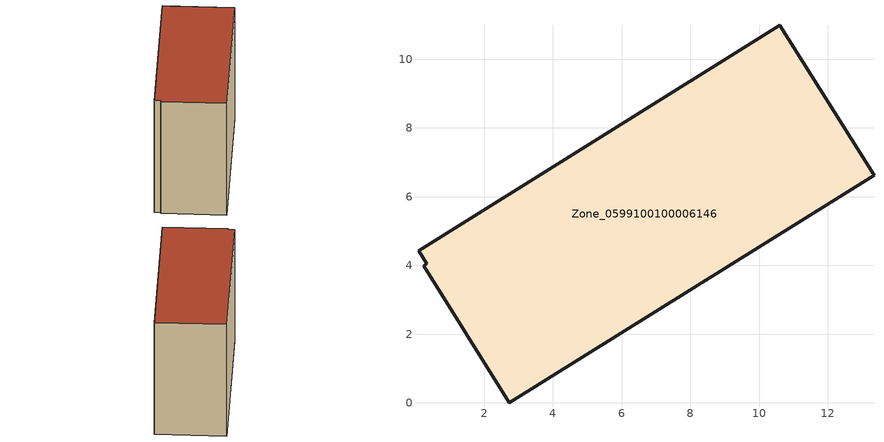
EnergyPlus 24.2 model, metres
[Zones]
Zone_0599100100006146
 floor ground (C_G): 10.59,10.99 13.34,6.63 2.74,0 0.24,3.99 0.33,4.04 0.09,4.42 z0
 wall outside (C_F): 2.74,0 13.34,6.63 10.59,10.99 0.09,4.42 0.33,4.04 0.24,3.99 2.74,0 z0:9.48
 roof outside (C_R): 13.34,6.63 10.59,10.99 0.09,4.42 0.33,4.04 0.24,3.99 2.74,0 z9.48
[BUILDING]
Pand.0599100100006146: North Axis=0; Terrain=City; Loads Convergence Tolerance Value=0.04; Temperature Convergence Tolerance Value=0.4; Solar Distribution=FullExterior; Maximum Number of Warmup Days=25; Minimum Number of Warmup Days=1
[Site:Location]
Rotterdam.The.Hague.AP_ZH_NLD Design_Conditions: Latitude=51.96; Longitude=4.45; Time Zone=1; Elevation=-4.5
[SITE:GROUNDTEMPERATURE:BUILDINGSURFACE]
18, 18, 18, 18, 18, 18, 18, 18, 18, 18, 18, 18
[MATERIAL] Thermal Absorptance=0.9; Solar Absorptance=0.7; Visible Absorptance=0.7
Name | Roughness | Thickness | Conductivity | Density | Specific Heat
G.TI.2015-2018 | MediumSmooth | 0.15 | 0.0428571 | 540 | 1210
F.TI.2015-2018 | Rough | 0.3 | 0.0666667 | 1920 | 840
R.TI.2015-2018 | MediumRough | 0.2 | 0.0333333 | 1500 | 1000
[CONSTRUCTION]
C_G: G.TI.2015-2018
C_F: F.TI.2015-2018
C_R: R.TI.2015-2018
[ZONE]
Zone_0599100100006146: Type=1; Multiplier=1; Ceiling Height=Autocalculate; Volume=Autocalculate; Floor Area=autocalculate; Part of Total Floor Area=Yes
[ZONEINFILTRATION:DESIGNFLOWRATE]
Infil_Zone_0599100100006146: Zone or ZoneList or Space or SpaceList=Zone_0599100100006146; Schedule=AlwaysOn; Design Flow Rate Calculation Method=Flow/Area; Flow Rate per Floor Area=0.0015; Constant Term Coefficient=1; Temperature Term Coefficient=0; Velocity Term Coefficient=0; Velocity Squared Term Coefficient=0
[HVACTEMPLATE:ZONE:IDEALLOADSAIRSYSTEM]
Zone_0599100100006146: Maximum Heating Supply Air Temperature=50; Minimum Cooling Supply Air Temperature=13; Maximum Heating Supply Air Humidity Ratio=0.0156; Minimum Cooling Supply Air Humidity Ratio=0.0077; Heating Limit=NoLimit; Cooling Limit=NoLimit; Dehumidification Control Type=ConstantSensibleHeatRatio; Cooling Sensible Heat Ratio=0.7; Dehumidification Setpoint=60; Humidification Control Type=None; Humidification Setpoint=30; Outdoor Air Method=None; Outdoor Air Flow Rate per Person=0.00944; Outdoor Air Flow Rate per Zone Floor Area=0; Outdoor Air Flow Rate per Zone=0; Demand Controlled Ventilation Type=None; Outdoor Air Economizer Type=NoEconomizer; Heat Recovery Type=None; Sensible Heat Recovery Effectiveness=0.7; Latent Heat Recovery Effectiveness=0.65
[ZONECONTROL:THERMOSTAT]
ThermostatControl_Zone_0599100100006146: Zone or ZoneList=Zone_0599100100006146; Control Type Schedule=DualSetpointControlType; Control 1=Thermostat_Zone_0599100100006146; Temperature Difference Between Cutout And Setpoint=0
[THERMOSTATSETPOINT:DUALSETPOINT]
Thermostat_Zone_0599100100006146: Heating Setpoint Temperature Schedule=HeatingSetpoint_Zone_0599100100006146; Cooling Setpoint Temperature Schedule=CoolingSetpoint_Zone_0599100100006146
[SCHEDULE:COMPACT]
HeatingSetpoint_Zone_0599100100006146: Through: 12/31, For: AllDays, Until: 24:00, 21
CoolingSetpoint_Zone_0599100100006146: Through: 12/31, For: AllDays, Until: 24:00, 24
DualSetpointControlType: Through: 12/31, For: AllDays, Until: 24:00, 4
AlwaysOn: Through: 12/31, For: AllDays, Until: 24:00, 1
